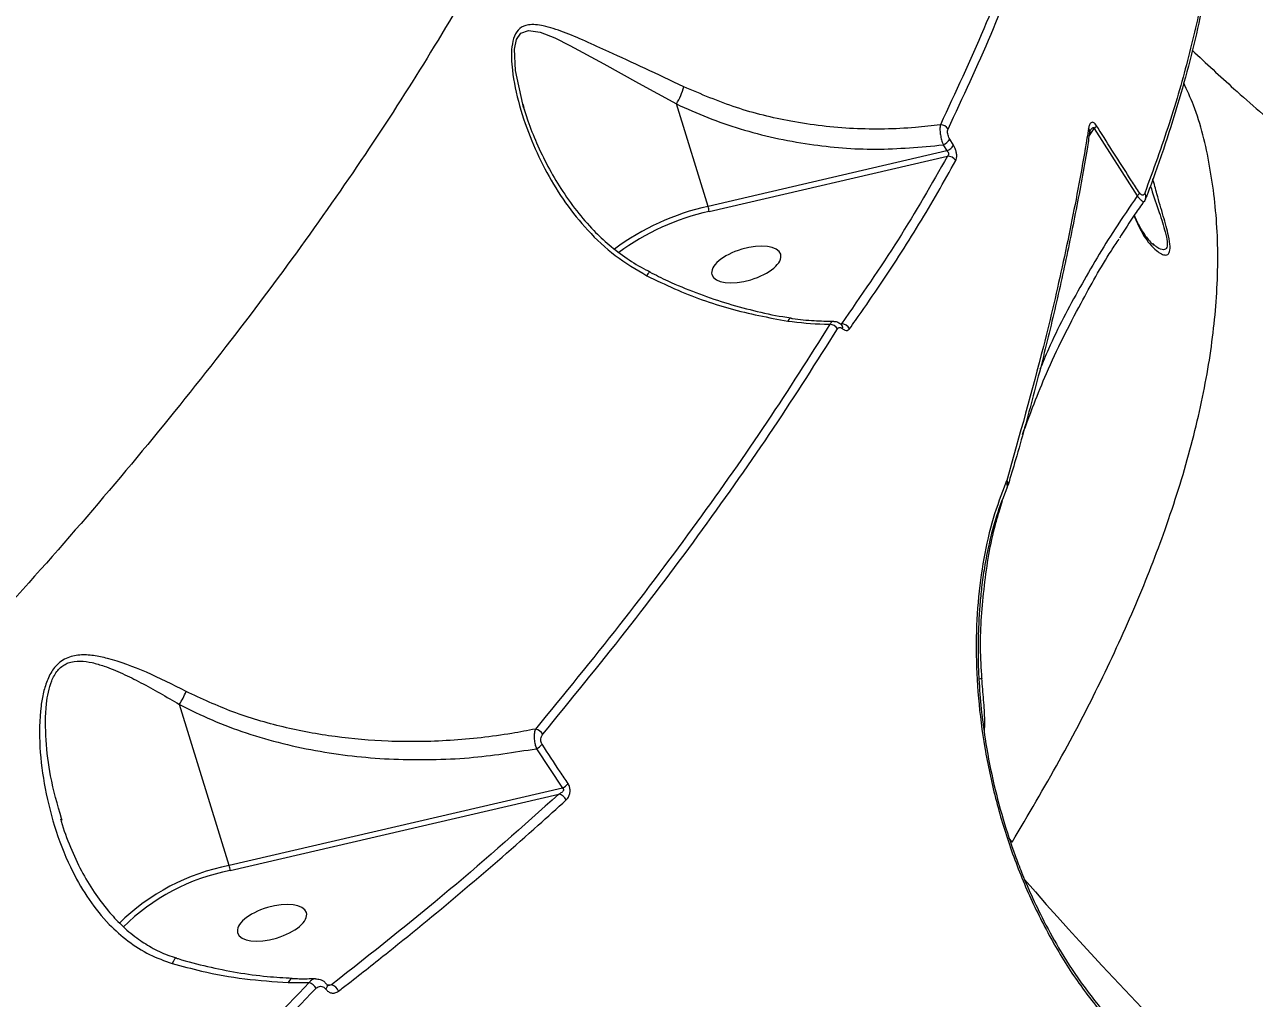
# Model space of a CAD drawing. Header units: millimetres. Extents: x -4781 to 5098, y -4410 to 4664.
# Drawn here: x -1252.9 to -1093.2, y -516.2 to -389.8 of the extents above; entities that cross this region are included whole.
import ezdxf

# ---------------------------------------------------------------- set-up
doc = ezdxf.new("R2010")
doc.units = ezdxf.units.MM
for name, color, linetype in [('DIKOM_ОБЪЕКТ', 7, 'Continuous'), ('DIKOM_РАЗМЕР_ЗОНА', 7, 'Continuous'), ('DIKOM_РАЗМЕР_ОБЪЕКТА', 7, 'Continuous')]:
    doc.layers.add(name, color=color, linetype=linetype)
doc.styles.add('style1', font='arial.ttf', dxfattribs={"width": 0.8})
doc.dimstyles.new('1-50', dxfattribs={"dimtxt": 300, "dimasz": 200, "dimexe": 100, "dimexo": 0, "dimgap": 100, "dimtad": 1, "dimtxsty": 'style1', "dimcen": 200, "dimclrd": 7, "dimclre": 7, "dimclrt": 7, "dimadec": 1, "dimazin": 2, "dimtfac": 1, "dimtmove": 0, "dimatfit": 2, "dimfxl": 0, "dimlwd": 25, "dimlwe": 18, "dimarcsym": 0})

# ---------------------------------------------------------------- blocks, each defined once
blk = doc.blocks.new('*D54')
at = {"layer": 'Defpoints', "color": 0, "transparency": 16777216}
for p in [(2534.93, 1098.4), (-3331.22, 763.4), (2534.93, -3200.56)]:
    blk.add_point(p, dxfattribs=at)
at = {"layer": 'DIKOM_РАЗМЕР_ОБЪЕКТА', "color": 7, "lineweight": 18, "transparency": 16777216}
for p, q in [((2534.93, 1098.4), (2534.93, -3300.56)), ((-3331.22, 763.4), (-3331.22, -3300.56))]:
    blk.add_line(p, q, dxfattribs=at)
at = {"layer": 'DIKOM_РАЗМЕР_ОБЪЕКТА', "color": 7, "lineweight": 25, "transparency": 16777216}
blk.add_line((-3131.22, -3200.56), (2334.93, -3200.56), dxfattribs=at)
at = {"layer": 'DIKOM_РАЗМЕР_ОБЪЕКТА', "color": 7, "transparency": 16777216}
for points in [[(-3131.22, -3167.23), (-3131.22, -3233.9), (-3331.22, -3200.56)], [(2334.93, -3167.23), (2334.93, -3233.9), (2534.93, -3200.56)]]:
    blk.add_solid(points, dxfattribs=at)
at = {"layer": 'DIKOM_РАЗМЕР_ОБЪЕКТА', "color": 7, "transparency": 16777216, "insert": (941.13, -2947.39), "char_height": 300, "attachment_point": 5, "style": 'style1'}
blk.add_mtext('5870', dxfattribs=at)
blk = doc.blocks.new('*D57')
at = {"layer": 'Defpoints', "color": 0, "transparency": 16777216}
for p in [(4034.06, 1180.11), (-4781.22, 856.14), (4034.06, -4310.06)]:
    blk.add_point(p, dxfattribs=at)
at = {"layer": 'DIKOM_РАЗМЕР_ЗОНА', "color": 7, "lineweight": 18, "transparency": 16777216}
for p, q in [((4034.06, 1180.11), (4034.06, -4410.06)), ((-4781.22, 856.14), (-4781.22, -4410.06))]:
    blk.add_line(p, q, dxfattribs=at)
at = {"layer": 'DIKOM_РАЗМЕР_ЗОНА', "color": 7, "lineweight": 25, "transparency": 16777216}
blk.add_line((-4581.22, -4310.06), (3834.06, -4310.06), dxfattribs=at)
at = {"layer": 'DIKOM_РАЗМЕР_ЗОНА', "color": 7, "transparency": 16777216}
for points in [[(-4581.22, -4276.72), (-4581.22, -4343.39), (-4781.22, -4310.06)], [(3834.06, -4276.72), (3834.06, -4343.39), (4034.06, -4310.06)]]:
    blk.add_solid(points, dxfattribs=at)
at = {"layer": 'DIKOM_РАЗМЕР_ЗОНА', "color": 7, "transparency": 16777216, "insert": (-1490.8, -4056.88), "char_height": 300, "attachment_point": 5, "style": 'style1'}
blk.add_mtext('8820', dxfattribs=at)

msp = doc.modelspace()

# ---------------------------------------------------------------- linework, layer by layer
at = {"layer": 'DIKOM_ОБЪЕКТ', "color": 7, "linetype": 'Continuous', "lineweight": 15}
for p, q in [((-1164.153, -413.43), (-1168.271, -400.131)), ((-1114.725, -404.367), (-1114.061, -403.338)), ((-1114.061, -403.338), (-1108.467, -412.071)), ((-1133.65, -405.444), (-1133.16, -406.233)), ((-1132.305, -405.483), (-1132.794, -404.696)), ((-1133.16, -406.233), (-1164.153, -413.43)), ((-1164.029, -414.093), (-1133.102, -406.912)), ((-1106.271, -418.403), (-1106.45, -418.254)), ((-1171.788, -421.987), (-1171.791, -421.987)), ((-1153.389, -427.941), (-1153.402, -427.939)), ((-1125.413, -449.021), (-1125.499, -449.268)), ((-1125.403, -448.986), (-1125.413, -449.021)), ((-1125.229, -449.551), (-1125.237, -449.575)), ((-1125.232, -449.555), (-1125.235, -449.568)), ((-1126.395, -453.068), (-1125.965, -451.561)), ((-1226.323, -498.932), (-1232.793, -478.036)), ((-1186.431, -483.782), (-1183.062, -488.887)), ((-1183.062, -488.887), (-1226.323, -498.932)), ((-1226.199, -499.595), (-1183.547, -489.692)), ((-1248.001, -493.119), (-1248.068, -492.86)), ((-1124.702, -495.902), (-1125.097, -495.374)), ((-1218.648, -514.111), (-1215.937, -514.138)), ((-1213.033, -514.417), (-1213.576, -514.452))]:
    msp.add_line(p, q, dxfattribs=at)
at = {"layer": 'DIKOM_ОБЪЕКТ', "color": 7, "linetype": 'Continuous', "lineweight": 15, "flags": 128}
for points in [[(-1188.227, -400.152), (-1189.172, -395.795), (-1189.287, -393.039), (-1189.027, -391.791), (-1188.463, -390.959), (-1187.48, -390.6), (-1185.945, -390.831), (-1184.068, -391.559), (-1182.089, -392.54), (-1177.698, -394.927), (-1173.196, -397.424), (-1168.271, -400.131), (-1168.271, -400.131)], [(-1153.402, -427.939), (-1153.423, -427.939), (-1153.552, -427.985), (-1153.686, -428.112), (-1153.82, -428.315)], [(-1233.168, -510.951), (-1233.173, -510.95), (-1233.279, -510.978), (-1233.41, -511.109), (-1233.56, -511.336), (-1233.72, -511.647)], [(-1218.13, -513.574), (-1218.2, -513.582), (-1218.359, -513.668), (-1218.511, -513.848), (-1218.648, -514.111)], [(-1213.618, -514.407), (-1213.61, -514.42), (-1213.583, -514.525), (-1213.605, -514.658), (-1213.675, -514.81), (-1213.788, -514.972)]]:
    msp.add_lwpolyline(points, dxfattribs=at)
at = {"layer": 'DIKOM_ОБЪЕКТ', "color": 7, "linetype": 'Continuous', "lineweight": 15}
for centre, radius, start, end in [((-1174.749, -396.062), 7.65, 327.86891, 346.12776), ((-1134.032, -404.026), 1.203, 31.83205, 88.92571), ((-1115.246, -403.703), 0.637, 350.26188, 41.3797), ((-1114.85, -402.31), 1.295, 307.49271, 329.97257), ((-1134.355, -403.773), 1.813, 292.86225, 329.41129), ((-1133.878, -404.552), 1.828, 293.13012, 329.40322), ((-1133.022, -408.097), 1.188, 30.90592, 93.87642), ((-1109.284, -411.067), 1.294, 309.11579, 331.76848), ((-1108.104, -412.153), 0.786, 340.15668, 36.47861), ((-1157.503, -444.138), 31.421, 102.21771, 126.73594), ((-1166.594, -414.228), 2.568, 3.0096, 18.10534), ((-1157.564, -443.916), 30.515, 102.23139, 126.61187), ((-1171.051, -422.866), 1.149, 130.07217, 156.94552), ((-1148.457, -429.994), 1.291, 31.8037, 84.85716), ((-1146.866, -429.893), 1.234, 29.12255, 89.67129), ((-1147.239, -429.148), 0.553, 344.902, 43.82776), ((-1125.8, -449.45), 0.578, 349.56628, 47.96227), ((-1125.803, -449.418), 0.589, 347.69129, 47.14509), ((-1239.413, -473.555), 7.994, 325.90138, 339.56823), ((-1186.924, -482.715), 1.527, 31.65142, 76.14446), ((-1187.376, -481.818), 2.179, 295.69639, 320.12375), ((-1184.061, -486.905), 2.219, 296.75192, 320.7985), ((-1183.812, -491.03), 1.364, 25.65054, 78.77132), ((-1221.121, -526.085), 27.647, 100.84475, 134.77651), ((-1221.178, -525.868), 26.748, 100.81974, 134.9454), ((-1228.765, -499.73), 2.57, 3.00157, 18.09854), ((-776.284, -198.575), 459.989, 221.06523, 238.19162), ((-1216.542, -515.796), 1.764, 31.713, 69.95597), ((-1213.486, -515.822), 1.477, 23.0536, 72.15188)]:
    msp.add_arc(centre, radius, start, end, dxfattribs=at)
at = {"layer": 'DIKOM_ОБЪЕКТ', "color": 7, "linetype": 'Continuous', "lineweight": 15, "extrusion": (0, 0, -1)}
for centre in [(-1159.201, -420.959), (-1220.764, -506.37)]:
    msp.add_ellipse(centre, major_axis=(4.462, 1.322), ratio=0.44303, dxfattribs=at)
at = {"layer": 'DIKOM_ОБЪЕКТ', "color": 7, "linetype": 'Continuous', "lineweight": 15}
for points, knots in [([(-1175.175, -286.77), (-1174.67, -287.851), (-1173.12, -291.169), (-1171.597, -297.415), (-1170.509, -305.413), (-1170.444, -314.101), (-1171.373, -323.434), (-1173.34, -333.411), (-1176.36, -344.036), (-1180.476, -355.3), (-1185.733, -367.236), (-1192.088, -379.682), (-1199.379, -392.331), (-1207.483, -405.057), (-1216.296, -417.786), (-1226.054, -430.871), (-1236.762, -444.276), (-1248.403, -457.958), (-1260.649, -471.532), (-1273.423, -484.948), (-1286.645, -498.161), (-1300.601, -511.464), (-1315.285, -524.812), (-1330.624, -538.177), (-1341.277, -546.949), (-1346.601, -551.334)], [0, 0, 0, 0, 0.0209176, 0.0641763, 0.1074674, 0.1507256, 0.1952319, 0.239775, 0.2842814, 0.3303977, 0.3765138, 0.4232922, 0.4700711, 0.5140068, 0.5579767, 0.6019124, 0.6471283, 0.6923814, 0.7375982, 0.7807392, 0.823911, 0.8670522, 0.911357, 0.9556951, 1, 1, 1, 1]), ([(-1387.598, -418.941), (-1382.045, -417.38), (-1370.937, -414.257), (-1354.849, -409.032), (-1339.224, -403.415), (-1323.618, -397.162), (-1308.189, -390.265), (-1293.077, -382.692), (-1278.694, -374.612), (-1265.127, -366.027), (-1252.451, -356.951), (-1241.07, -347.677), (-1230.962, -338.255), (-1222.085, -328.733), (-1214.154, -318.853), (-1207.363, -308.613), (-1202.813, -300.706), (-1200.937, -296.2), (-1200.554, -295.278)], [0, 0, 0, 0, 0.0603272, 0.1206539, 0.1815816, 0.242509, 0.3098632, 0.3772694, 0.4446229, 0.513961, 0.5833572, 0.6526947, 0.71793, 0.7832141, 0.8484483, 0.9155652, 0.9827371, 1, 1, 1, 1]), ([(-1118.004, -356.073), (-1118.717, -359.672), (-1120.142, -366.871), (-1123.673, -378.357), (-1128.145, -390.291), (-1132.055, -398.645), (-1134.009, -402.823)], [0, 0, 0, 0, 0.24847453, 0.49695045, 0.74847397, 1, 1, 1, 1]), ([(-1133.01, -403.391), (-1131.075, -399.258), (-1127.205, -390.992), (-1122.725, -379.081), (-1119.153, -367.522), (-1117.705, -360.222), (-1116.981, -356.572)], [0, 0, 0, 0, 0.24847848, 0.49695617, 0.74847666, 1, 1, 1, 1]), ([(-1098.659, -377.546), (-1099.032, -380.212), (-1099.778, -385.545), (-1101.709, -393.955), (-1104.185, -402.634), (-1106.377, -408.669), (-1107.473, -411.686)], [0, 0, 0, 0, 0.2491221, 0.4982431, 0.749123, 1, 1, 1, 1]), ([(-1098.51, -378.123), (-1098.513, -378.159), (-1098.679, -379.921), (-1099.261, -383.521), (-1100.272, -388.947), (-1101.592, -394.515), (-1103.165, -400.199), (-1105.038, -406.01), (-1106.448, -410.088), (-1107.308, -412.257), (-1107.372, -412.417)], [0, 0, 0, 0, 0.0034224, 0.1671848, 0.3310915, 0.4951292, 0.6591362, 0.8230356, 0.9869437, 1, 1, 1, 1]), ([(-1167.322, -397.897), (-1169.017, -397.096), (-1172.408, -395.492), (-1176.627, -393.561), (-1180.108, -391.96), (-1182.946, -390.76), (-1185.425, -389.97), (-1187.342, -389.727), (-1188.619, -390.205), (-1189.349, -391.244), (-1189.66, -392.644), (-1189.707, -394.18), (-1189.505, -396.729), (-1188.734, -400.376), (-1187.152, -404.855), (-1185.151, -409.081), (-1182.735, -412.995), (-1179.793, -416.639), (-1176.319, -419.943), (-1173.511, -421.592), (-1172.108, -422.416)], [0, 0, 0, 0, 0.0831705, 0.1664524, 0.2235467, 0.2807556, 0.3376248, 0.3840099, 0.4157988, 0.4428538, 0.469843, 0.4942476, 0.5187284, 0.5894271, 0.6604003, 0.7270841, 0.7939458, 0.8605163, 0.9303342, 1, 1, 1, 1]), ([(-1101.313, -393.172), (-1099.517, -394.847), (-1095.539, -398.554), (-1089.222, -403.988), (-1082.363, -409.542), (-1075.989, -414.405), (-1071.855, -417.292), (-1070.108, -418.513)], [0, 0, 0, 0, 0.1789729, 0.3962912, 0.6158462, 0.8376515, 1, 1, 1, 1]), ([(-1124.702, -495.902), (-1122.61, -492.371), (-1118.426, -485.309), (-1113.102, -475.029), (-1108.499, -465.003), (-1104.574, -454.941), (-1101.442, -444.937), (-1099.225, -435.071), (-1098.03, -425.612), (-1097.89, -416.597), (-1098.918, -408.117), (-1100.44, -401.706), (-1101.984, -398.346), (-1102.426, -397.383)], [0, 0, 0, 0, 0.0886453, 0.1772905, 0.2668177, 0.3563446, 0.4553152, 0.5543624, 0.6533322, 0.7552181, 0.8571896, 0.9590743, 1, 1, 1, 1]), ([(-1134.009, -402.823), (-1135.09, -402.953), (-1138.819, -403.403), (-1145.351, -403.497), (-1153.165, -402.585), (-1160.609, -400.767), (-1165.069, -398.86), (-1167.322, -397.897)], [0, 0, 0, 0, 0.0953041, 0.32894, 0.5680085, 0.7817933, 1, 1, 1, 1]), ([(-1187.943, -400.984), (-1188.053, -400.714), (-1188.165, -400.439), (-1188.226, -400.157), (-1188.227, -400.152)], [0, 0, 0, 0, 0.9830917, 1, 1, 1, 1]), ([(-1188.217, -400.163), (-1188.007, -400.881), (-1187.514, -402.569), (-1186.418, -405.279), (-1184.997, -408.231), (-1183.271, -411.194), (-1181.291, -413.985), (-1179.184, -416.424), (-1176.993, -418.492), (-1174.72, -420.184), (-1172.939, -421.326), (-1171.901, -421.794), (-1171.735, -421.868)], [0, 0, 0, 0, 0.0815741, 0.1920053, 0.314147, 0.43356, 0.5595196, 0.679949, 0.7771086, 0.88003, 0.9808751, 1, 1, 1, 1]), ([(-1168.271, -400.131), (-1166.929, -400.74), (-1164.244, -401.958), (-1159.975, -403.413), (-1155.551, -404.579), (-1149.702, -405.639), (-1142.338, -406.249), (-1136.57, -405.714), (-1133.65, -405.444)], [0, 0, 0, 0, 0.1264009, 0.2528106, 0.382973, 0.5131416, 0.7535711, 1, 1, 1, 1]), ([(-1134.009, -402.823), (-1134.033, -402.96), (-1134.08, -403.236), (-1134.05, -403.832), (-1133.947, -404.478), (-1133.802, -405.035), (-1133.691, -405.334), (-1133.65, -405.444)], [0, 0, 0, 0, 0.21941954, 0.43889763, 0.65601096, 0.87334615, 1, 1, 1, 1]), ([(-1132.794, -404.696), (-1132.836, -404.62), (-1132.926, -404.461), (-1133.026, -404.174), (-1133.082, -403.872), (-1133.081, -403.59), (-1133.034, -403.457), (-1133.01, -403.391)], [0, 0, 0, 0, 0.1798442, 0.3802183, 0.5812123, 0.7908155, 1, 1, 1, 1]), ([(-1114.768, -403.281), (-1114.839, -403.716), (-1115.193, -405.89), (-1116.194, -411.597), (-1117.997, -420.55), (-1121.003, -433.51), (-1123.742, -443.145), (-1125.403, -448.986)], [0, 0, 0, 0, 0.0299885, 0.1499499, 0.3900699, 0.6301896, 1, 1, 1, 1]), ([(-1114.638, -403.808), (-1114.748, -404.53), (-1115.25, -407.818), (-1116.367, -413.805), (-1117.994, -421.759), (-1119.851, -429.824), (-1121.934, -438.001), (-1123.725, -444.574), (-1124.896, -448.462), (-1125.223, -449.546)], [0, 0, 0, 0, 0.0500697, 0.2279852, 0.4049406, 0.5811601, 0.7568467, 0.9321816, 1, 1, 1, 1]), ([(-1113.728, -402.959), (-1113.785, -402.876), (-1113.899, -402.71), (-1114.079, -402.561), (-1114.27, -402.492), (-1114.485, -402.557), (-1114.67, -402.825), (-1114.736, -403.132), (-1114.768, -403.281)], [0, 0, 0, 0, 0.1098181, 0.2200734, 0.3257457, 0.4925407, 0.753726, 1, 1, 1, 1]), ([(-1114.57, -403.605), (-1114.569, -403.603), (-1114.564, -403.594), (-1114.592, -403.656), (-1114.606, -403.756), (-1114.613, -403.805)], [0, 0, 0, 0, 0.1454557, 0.584478, 1, 1, 1, 1]), ([(-1114.578, -403.632), (-1114.528, -403.55), (-1114.432, -403.397), (-1114.293, -403.248), (-1114.191, -403.194), (-1114.137, -403.198), (-1114.113, -403.213), (-1114.093, -403.237), (-1114.073, -403.274), (-1114.066, -403.314), (-1114.061, -403.338)], [0, 0, 0, 0, 0.3370781, 0.6292298, 0.7696915, 0.8183514, 0.8673856, 0.8813701, 0.9294073, 1, 1, 1, 1]), ([(-1108.144, -411.679), (-1108.49, -411.151), (-1110.223, -408.513), (-1112.08, -405.602), (-1113.575, -403.205), (-1113.728, -402.959)], [0, 0, 0, 0, 0.1831668, 0.9158941, 1, 1, 1, 1]), ([(-1133.102, -406.912), (-1135.154, -410.517), (-1139.263, -417.737), (-1144.325, -425.015), (-1146.859, -428.659)], [0, 0, 0, 0, 0.499358, 1, 1, 1, 1]), ([(-1133.16, -406.233), (-1133.121, -406.265), (-1133.051, -406.322), (-1132.991, -406.413), (-1132.953, -406.502), (-1132.94, -406.57), (-1132.943, -406.664), (-1132.96, -406.728), (-1133.011, -406.826), (-1133.061, -406.873), (-1133.102, -406.912)], [0, 0, 0, 0, 0.1792055, 0.3187994, 0.369028, 0.5165922, 0.5564676, 0.7165914, 0.7655474, 1, 1, 1, 1]), ([(-1132.003, -407.487), (-1131.962, -407.386), (-1131.88, -407.184), (-1131.872, -406.745), (-1131.954, -406.275), (-1132.106, -405.834), (-1132.242, -405.594), (-1132.305, -405.483)], [0, 0, 0, 0, 0.21316793, 0.42643653, 0.63064135, 0.8289868, 1, 1, 1, 1]), ([(-1145.788, -429.292), (-1145.538, -428.942), (-1144.286, -427.187), (-1141.164, -422.665), (-1136.671, -415.734), (-1133.56, -410.237), (-1132.003, -407.487)], [0, 0, 0, 0, 0.0480598, 0.240322, 0.6198756, 1, 1, 1, 1]), ([(-1105.072, -414.692), (-1105.35, -413.739), (-1105.809, -412.167), (-1106.258, -410.505), (-1106.435, -409.85)], [0, 0, 0, 0, 0.6059912, 1, 1, 1, 1]), ([(-1107.473, -411.686), (-1107.512, -411.767), (-1107.582, -411.91), (-1107.739, -411.981), (-1107.887, -411.945), (-1108.023, -411.844), (-1108.104, -411.734), (-1108.144, -411.679)], [0, 0, 0, 0, 0.3196145, 0.5618796, 0.7279993, 0.8639693, 1, 1, 1, 1]), ([(-1106.749, -410.729), (-1106.707, -410.863), (-1106.339, -412.046), (-1105.624, -414.104), (-1104.859, -416.479), (-1104.524, -418.042), (-1104.581, -418.91), (-1105.07, -419.149), (-1105.706, -418.902), (-1106.146, -418.514), (-1106.271, -418.403)], [0, 0, 0, 0, 0.0258345, 0.2266988, 0.4056688, 0.5107125, 0.6154997, 0.7499384, 0.9290744, 1, 1, 1, 1]), ([(-1108.467, -412.071), (-1109.434, -413.485), (-1112.058, -417.321), (-1115.952, -423.92), (-1119.206, -430.011), (-1120.721, -433.669), (-1121.079, -434.536)], [0, 0, 0, 0, 0.2013285, 0.5463735, 0.892505, 1, 1, 1, 1]), ([(-1107.567, -412.774), (-1107.967, -413.324), (-1109.092, -414.869), (-1110.116, -416.506), (-1110.775, -417.56)], [0, 0, 0, 0, 0.3562769, 1, 1, 1, 1]), ([(-1108.467, -412.071), (-1108.354, -412.201), (-1108.127, -412.461), (-1107.849, -412.707), (-1107.643, -412.832), (-1107.589, -412.796), (-1107.561, -412.778)], [0, 0, 0, 0, 0.2451921, 0.4902648, 0.7404015, 1, 1, 1, 1]), ([(-1107.377, -412.411), (-1107.389, -412.457), (-1107.422, -412.585), (-1107.514, -412.697), (-1107.573, -412.768)], [0, 0, 0, 0, 0.3636224, 1, 1, 1, 1]), ([(-1108.88, -414.628), (-1108.483, -415.528), (-1107.65, -417.413), (-1106.318, -418.914), (-1105.32, -419.618), (-1104.722, -419.804), (-1104.271, -419.577), (-1104.144, -418.697), (-1104.401, -417.079), (-1104.821, -415.584), (-1105.072, -414.692)], [0, 0, 0, 0, 0.2180481, 0.4568264, 0.5435287, 0.6300473, 0.7257427, 0.8044971, 0.8833716, 1, 1, 1, 1]), ([(-1108.85, -414.583), (-1108.618, -415.1), (-1108.143, -416.162), (-1107.392, -417.273), (-1106.77, -418.029), (-1106.419, -418.372), (-1106.33, -418.437), (-1106.312, -418.451)], [0, 0, 0, 0, 0.3077363, 0.6313822, 0.8144648, 0.9623166, 1, 1, 1, 1]), ([(-1123.345, -443.016), (-1122.353, -440.354), (-1120.158, -434.468), (-1116.146, -426.592), (-1112.927, -420.818), (-1111.155, -418.16), (-1110.821, -417.658)], [0, 0, 0, 0, 0.29667052, 0.65590265, 0.93500221, 1, 1, 1, 1]), ([(-1172.108, -422.416), (-1170.911, -422.995), (-1167.401, -424.692), (-1161.27, -426.908), (-1156.324, -427.842), (-1153.82, -428.315)], [0, 0, 0, 0, 0.2035515, 0.5968382, 1, 1, 1, 1]), ([(-1171.758, -421.917), (-1170.971, -422.315), (-1169.001, -423.311), (-1165.741, -424.645), (-1162.018, -425.945), (-1158.249, -426.97), (-1155.364, -427.613), (-1153.751, -427.824), (-1153.394, -427.871)], [0, 0, 0, 0, 0.1337844, 0.3352057, 0.5374409, 0.7400455, 0.9424066, 1, 1, 1, 1]), ([(-1148.342, -428.707), (-1151.013, -432.931), (-1156.356, -441.377), (-1165.535, -454.418), (-1175.49, -467.691), (-1182.869, -476.719), (-1186.558, -481.232)], [0, 0, 0, 0, 0.24861575, 0.49723049, 0.74861533, 1, 1, 1, 1]), ([(-1185.624, -481.914), (-1181.97, -477.443), (-1174.662, -468.501), (-1164.716, -455.255), (-1155.476, -442.143), (-1150.065, -433.59), (-1147.36, -429.313)], [0, 0, 0, 0, 0.2486172, 0.4972325, 0.7486172, 1, 1, 1, 1]), ([(-1153.82, -428.315), (-1152.236, -428.484), (-1150.407, -428.68), (-1148.585, -428.704), (-1148.342, -428.707)], [0, 0, 0, 0, 0.86663462, 1, 1, 1, 1]), ([(-1153.388, -427.937), (-1153.333, -427.947), (-1152.345, -428.112), (-1150.486, -428.275), (-1148.699, -428.308), (-1147.856, -428.324)], [0, 0, 0, 0, 0.0303919, 0.5421192, 1, 1, 1, 1]), ([(-1147.858, -428.365), (-1147.888, -428.358), (-1148.023, -428.328), (-1148.192, -428.467), (-1148.304, -428.647), (-1148.342, -428.707)], [0, 0, 0, 0, 0.1656246, 0.7203879, 1, 1, 1, 1]), ([(-1147.853, -428.355), (-1147.823, -428.351), (-1147.635, -428.323), (-1147.291, -428.455), (-1146.991, -428.617), (-1146.858, -428.752), (-1146.842, -428.768)], [0, 0, 0, 0, 0.0804372, 0.4981907, 0.9394098, 1, 1, 1, 1]), ([(-1147.36, -429.313), (-1147.343, -429.289), (-1147.282, -429.2), (-1147.138, -429.118), (-1146.923, -429.129), (-1146.778, -429.238), (-1146.705, -429.292)], [0, 0, 0, 0, 0.10862664, 0.3983933, 0.69960356, 1, 1, 1, 1]), ([(-1146.859, -428.659), (-1146.867, -428.668), (-1146.884, -428.687), (-1146.91, -428.696), (-1146.924, -428.7)], [0, 0, 0, 0, 0.4642479, 1, 1, 1, 1]), ([(-1146.844, -428.76), (-1146.839, -428.765), (-1146.824, -428.78), (-1146.829, -428.775), (-1146.833, -428.772)], [0, 0, 0, 0, 0.3151993, 1, 1, 1, 1]), ([(-1146.705, -429.292), (-1146.602, -429.369), (-1146.397, -429.521), (-1146.093, -429.539), (-1145.894, -429.429), (-1145.808, -429.317), (-1145.788, -429.292)], [0, 0, 0, 0, 0.3053498, 0.6114372, 0.9125553, 1, 1, 1, 1]), ([(-1125.499, -449.268), (-1126.081, -450.774), (-1127.245, -453.786), (-1128.445, -459.048), (-1129.2, -464.743), (-1129.444, -470.828), (-1129.158, -477.179), (-1128.325, -483.679), (-1126.939, -490.21), (-1124.998, -496.657), (-1122.525, -502.894), (-1119.54, -508.798), (-1116.112, -514.324), (-1113.484, -517.555), (-1112.169, -519.172)], [0, 0, 0, 0, 0.0836181, 0.1671654, 0.2504162, 0.3338552, 0.4173058, 0.500486, 0.5837385, 0.6671381, 0.750458, 0.833395, 0.9166254, 1, 1, 1, 1]), ([(-1125.336, -449.854), (-1125.822, -451.084), (-1126.721, -453.365), (-1127.66, -456.935), (-1128.274, -460.055), (-1128.651, -462.71), (-1128.893, -465.076), (-1129.152, -468.963), (-1129.138, -474.738), (-1128.42, -481.647), (-1127.266, -487.743), (-1125.951, -492.814), (-1124.627, -496.822), (-1123.424, -499.961), (-1122.284, -502.658), (-1120.718, -505.96), (-1118.56, -509.898), (-1115.706, -514.374), (-1113.372, -517.236), (-1112.113, -518.78)], [0, 0, 0, 0, 0.0700758, 0.1298977, 0.1788915, 0.2174514, 0.2495322, 0.2821603, 0.3829424, 0.4841383, 0.5522168, 0.619332, 0.6817642, 0.7110219, 0.7462531, 0.7926631, 0.850168, 0.9192027, 1, 1, 1, 1]), ([(-1125.499, -449.268), (-1125.45, -449.343), (-1125.35, -449.498), (-1125.304, -449.707), (-1125.339, -449.818), (-1125.35, -449.854)], [0, 0, 0, 0, 0.3891486, 0.7985482, 1, 1, 1, 1]), ([(-1125.209, -449.469), (-1125.228, -449.548), (-1125.266, -449.711), (-1125.348, -449.855), (-1125.39, -449.929)], [0, 0, 0, 0, 0.4856291, 1, 1, 1, 1]), ([(-1128.619, -474.696), (-1128.698, -473.364), (-1128.937, -469.337), (-1128.375, -462.603), (-1127.462, -456.699), (-1126.552, -453.602), (-1126.395, -453.068)], [0, 0, 0, 0, 0.1828339, 0.5525397, 0.9228173, 1, 1, 1, 1]), ([(-1231.922, -476.345), (-1233.64, -475.482), (-1237.073, -473.756), (-1241.068, -472.289), (-1243.934, -471.66), (-1245.758, -471.558), (-1247.539, -471.938), (-1249.002, -473.088), (-1249.917, -474.724), (-1250.456, -476.455), (-1250.954, -479.381), (-1251.017, -483.606), (-1250.279, -489.087), (-1248.907, -494.546), (-1246.943, -499.381), (-1244.585, -503.416), (-1242.159, -506.44), (-1239.489, -508.808), (-1236.758, -510.575), (-1234.716, -511.295), (-1233.72, -511.647)], [0, 0, 0, 0, 0.0881038, 0.1760158, 0.2084838, 0.2408571, 0.2743799, 0.3082143, 0.3377132, 0.3653223, 0.3930099, 0.4736076, 0.5544937, 0.6404789, 0.7263848, 0.7896523, 0.8528363, 0.9027405, 0.952585, 1, 1, 1, 1]), ([(-1248.068, -492.86), (-1248.604, -491.023), (-1249.577, -487.691), (-1250.164, -482.657), (-1250.212, -478.984), (-1249.823, -476.427), (-1249.395, -474.922), (-1248.654, -473.561), (-1247.816, -472.901), (-1246.825, -472.475), (-1245.69, -472.34), (-1244.11, -472.583), (-1242.283, -473.133), (-1240.173, -474.01), (-1236.944, -475.611), (-1234.463, -477.061), (-1232.793, -478.036)], [0, 0, 0, 0, 0.1443752, 0.2619788, 0.3815398, 0.4207918, 0.4608018, 0.5042671, 0.5469301, 0.5550638, 0.6059443, 0.6535379, 0.702162, 0.7754729, 0.8488429, 1, 1, 1, 1]), ([(-1128.619, -474.696), (-1128.634, -474.7), (-1128.721, -474.723), (-1128.835, -474.749), (-1128.99, -474.773), (-1129.007, -474.776)], [0, 0, 0, 0, 0.15244951, 0.90338372, 1, 1, 1, 1]), ([(-1128.288, -481.644), (-1128.266, -481.143), (-1128.207, -479.799), (-1128.402, -477.423), (-1128.546, -475.611), (-1128.619, -474.696)], [0, 0, 0, 0, 0.2270975, 0.6096948, 1, 1, 1, 1]), ([(-1186.558, -481.232), (-1187.583, -481.429), (-1191.236, -482.128), (-1197.628, -482.84), (-1205.316, -482.953), (-1212.587, -482.332), (-1219.343, -481.069), (-1225.888, -479.169), (-1229.92, -477.282), (-1231.922, -476.345)], [0, 0, 0, 0, 0.0672759, 0.2397672, 0.412221, 0.5596617, 0.707511, 0.8547602, 1, 1, 1, 1]), ([(-1232.793, -478.036), (-1231.39, -478.735), (-1228.584, -480.133), (-1224.073, -481.804), (-1219.383, -483.164), (-1214.583, -484.168), (-1209.769, -484.835), (-1204.936, -485.191), (-1200.058, -485.239), (-1193.841, -484.953), (-1189.331, -484.24), (-1186.431, -483.782)], [0, 0, 0, 0, 0.1006504, 0.2013162, 0.3052449, 0.409184, 0.5096377, 0.6100991, 0.7126659, 0.8152384, 1, 1, 1, 1]), ([(-1186.558, -481.232), (-1186.614, -481.397), (-1186.725, -481.725), (-1186.757, -482.38), (-1186.679, -483.047), (-1186.545, -483.513), (-1186.451, -483.735), (-1186.431, -483.782)], [0, 0, 0, 0, 0.2434701, 0.4874963, 0.7197354, 0.9418668, 1, 1, 1, 1]), ([(-1185.704, -483.215), (-1185.731, -483.167), (-1185.802, -483.044), (-1185.874, -482.791), (-1185.878, -482.482), (-1185.797, -482.163), (-1185.685, -482.002), (-1185.624, -481.914)], [0, 0, 0, 0, 0.1209902, 0.3076515, 0.5229259, 0.7375397, 1, 1, 1, 1]), ([(-1182.342, -488.308), (-1182.682, -487.801), (-1183.817, -486.111), (-1184.926, -484.408), (-1185.704, -483.215)], [0, 0, 0, 0, 0.2996532, 1, 1, 1, 1]), ([(-1182.582, -490.439), (-1182.447, -490.284), (-1182.224, -490.027), (-1182.069, -489.492), (-1182.063, -489.01), (-1182.171, -488.595), (-1182.291, -488.393), (-1182.342, -488.308)], [0, 0, 0, 0, 0.3038994, 0.5023399, 0.7016904, 0.8733408, 1, 1, 1, 1]), ([(-1183.547, -489.692), (-1188.195, -493.847), (-1197.508, -502.173), (-1207.853, -510.331), (-1213.033, -514.417)], [0, 0, 0, 0, 0.4991754, 1, 1, 1, 1]), ([(-1183.062, -488.887), (-1183.03, -488.91), (-1182.976, -488.95), (-1182.935, -489.032), (-1182.927, -489.111), (-1182.946, -489.197), (-1183.018, -489.327), (-1183.211, -489.517), (-1183.415, -489.623), (-1183.547, -489.692)], [0, 0, 0, 0, 0.1044266, 0.174155, 0.2299795, 0.3047675, 0.396722, 0.608692, 1, 1, 1, 1]), ([(-1212.127, -515.244), (-1211.693, -514.907), (-1209.519, -513.22), (-1203.946, -508.82), (-1195.642, -501.991), (-1188.038, -495.396), (-1183.784, -491.531), (-1182.582, -490.439)], [0, 0, 0, 0, 0.0413747, 0.20687, 0.5379082, 0.8694265, 1, 1, 1, 1]), ([(-1248.199, -492.894), (-1248.176, -492.988), (-1247.858, -494.246), (-1246.983, -496.517), (-1245.574, -499.608), (-1243.921, -502.374), (-1242.171, -504.717), (-1240.318, -506.716), (-1238.444, -508.306), (-1236.42, -509.607), (-1234.686, -510.471), (-1233.541, -510.808), (-1233.159, -510.92)], [0, 0, 0, 0, 0.0116507, 0.1572027, 0.2949741, 0.4259099, 0.5513662, 0.6545234, 0.7631228, 0.8550967, 0.9516979, 1, 1, 1, 1]), ([(-1233.72, -511.647), (-1232.46, -511.989), (-1229.333, -512.84), (-1224.274, -513.746), (-1220.531, -513.989), (-1218.648, -514.111)], [0, 0, 0, 0, 0.2512765, 0.6234748, 1, 1, 1, 1]), ([(-1233.171, -510.954), (-1233.103, -510.976), (-1231.769, -511.402), (-1229.135, -512.073), (-1225.263, -512.853), (-1221.577, -513.363), (-1219.208, -513.496), (-1218.128, -513.556)], [0, 0, 0, 0, 0.0137207, 0.2672897, 0.5232781, 0.7824917, 1, 1, 1, 1]), ([(-1218.138, -513.597), (-1217.843, -513.608), (-1216.838, -513.647), (-1215.845, -513.62), (-1215.143, -513.601)], [0, 0, 0, 0, 0.292407, 1, 1, 1, 1]), ([(-1215.12, -513.654), (-1215.175, -513.648), (-1215.374, -513.624), (-1215.666, -513.8), (-1215.858, -514.04), (-1215.937, -514.138)], [0, 0, 0, 0, 0.1854445, 0.667007, 1, 1, 1, 1]), ([(-1215.118, -513.645), (-1214.921, -513.657), (-1214.49, -513.681), (-1213.957, -513.982), (-1213.73, -514.302), (-1213.642, -514.425)], [0, 0, 0, 0, 0.34226669, 0.74697007, 1, 1, 1, 1]), ([(-1215.937, -514.138), (-1219.447, -517.78), (-1226.468, -525.065), (-1237.592, -536.035), (-1249.104, -547.025), (-1257.14, -554.342), (-1261.158, -558)], [0, 0, 0, 0, 0.2491205, 0.4982412, 0.7491232, 1, 1, 1, 1]), ([(-1260.324, -558.799), (-1256.328, -555.16), (-1248.337, -547.883), (-1236.832, -536.902), (-1225.661, -525.889), (-1218.581, -518.542), (-1215.041, -514.868)], [0, 0, 0, 0, 0.2491191, 0.4982412, 0.7491196, 1, 1, 1, 1]), ([(-1215.041, -514.868), (-1215.002, -514.832), (-1214.875, -514.712), (-1214.62, -514.604), (-1214.306, -514.606), (-1214.012, -514.722), (-1213.863, -514.889), (-1213.788, -514.972)], [0, 0, 0, 0, 0.1043693, 0.3452953, 0.5758531, 0.7876833, 1, 1, 1, 1]), ([(-1213.788, -514.972), (-1213.681, -515.092), (-1213.467, -515.332), (-1213.047, -515.495), (-1212.577, -515.509), (-1212.284, -515.336), (-1212.127, -515.244)], [0, 0, 0, 0, 0.23217646, 0.46399553, 0.71401469, 1, 1, 1, 1]), ([(-1213.62, -514.402), (-1213.617, -514.407), (-1213.592, -514.451), (-1213.53, -514.491), (-1213.49, -514.516), (-1213.467, -514.508), (-1213.457, -514.504)], [0, 0, 0, 0, 0.02703551, 0.27437574, 0.69190074, 1, 1, 1, 1]), ([(-1213.033, -514.417), (-1213.141, -514.455), (-1213.28, -514.504), (-1213.425, -514.505), (-1213.457, -514.505)], [0, 0, 0, 0, 0.7792562, 1, 1, 1, 1])]:
    msp.add_open_spline(points, degree=3, knots=knots, dxfattribs=at)

# ---------------------------------------------------------------- dimensions: what is measured, and where the dimension line sits
at = {"layer": 'DIKOM_РАЗМЕР_ЗОНА'}
dim = msp.add_linear_dim(base=(4034.06, -4310.056), p1=(-4781.222, 856.139), p2=(4034.06, 1180.105), text='8820', dimstyle='1-50', dxfattribs=at)
dim.commit()
dim.dimension.update_dxf_attribs({"geometry": '*D57', "text_midpoint": (-1490.8, -4310.056), "dimtype": 160})
at = {"layer": 'DIKOM_РАЗМЕР_ОБЪЕКТА'}
dim = msp.add_linear_dim(base=(2534.928, -3200.563), p1=(-3331.222, 763.397), p2=(2534.928, 1098.401), text='5870', dimstyle='1-50', dxfattribs=at)
dim.commit()
dim.dimension.update_dxf_attribs({"geometry": '*D54', "text_midpoint": (941.132, -3200.563), "dimtype": 160})

doc.saveas('drawing.dxf')
